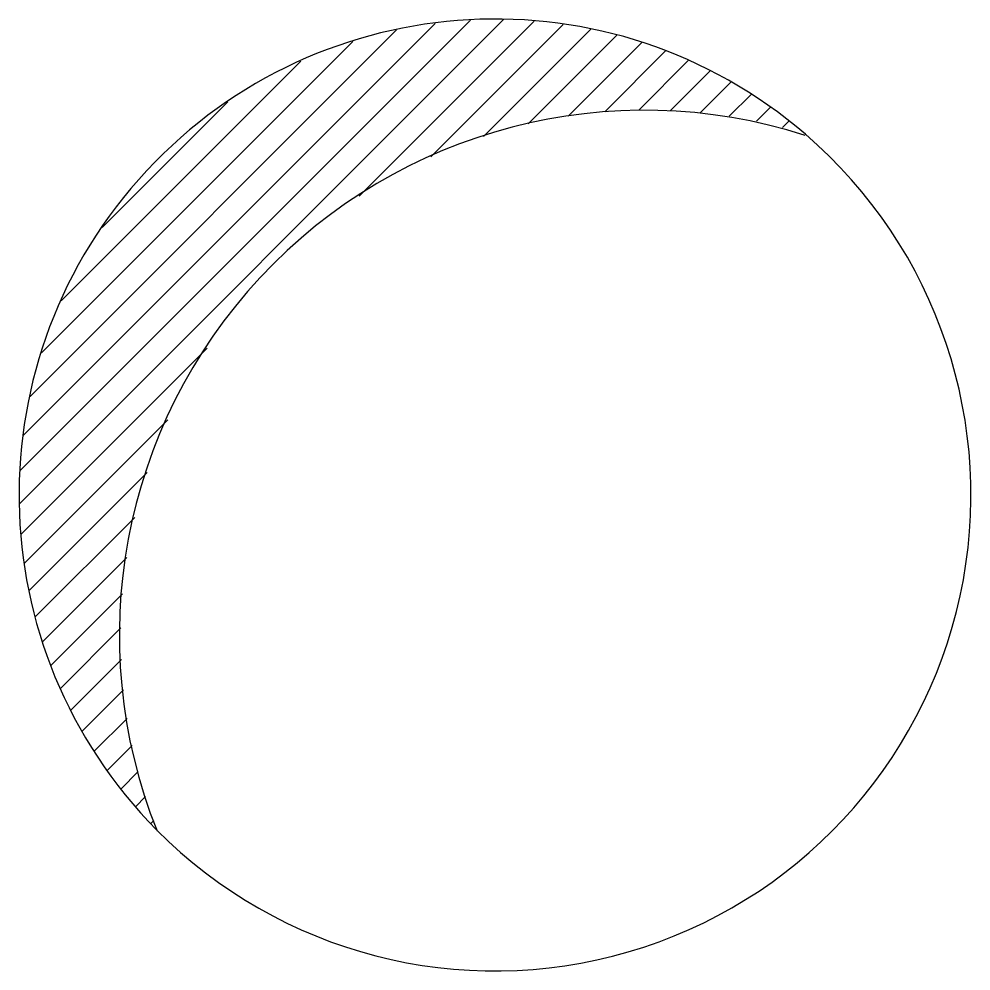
# Model space of a CAD drawing. Header units: metres. Extents: x 13216.02 to 13221.24, y 18563.96 to 18569.18.
import ezdxf

# ---------------------------------------------------------------- set-up
doc = ezdxf.new("R2010")
doc.units = ezdxf.units.M
doc.layers.add('PUB_DIM', color=90, linetype='Continuous')

msp = doc.modelspace()

# ---------------------------------------------------------------- hatches: boundary and pattern name
at = {"layer": 'PUB_DIM'}
h = msp.add_hatch(dxfattribs=at)
h.set_pattern_fill('SOLID')
h.paths.add_polyline_path([(13220.33, 18568.55, 0.96), (13216.78, 18564.73, -0.63)])

# ---------------------------------------------------------------- linework, layer by layer
for centre, radius, start, end in [((13218.63, 18566.57), 2.61, 49.3, 224.74), ((13219.45, 18565.8), 2.88, 72.2, 201.85), ((13218.63, 18566.57), 2.61, 224.74, 49.3)]:
    msp.add_arc(centre, radius, start, end, dxfattribs=at)

doc.saveas('drawing.dxf')
